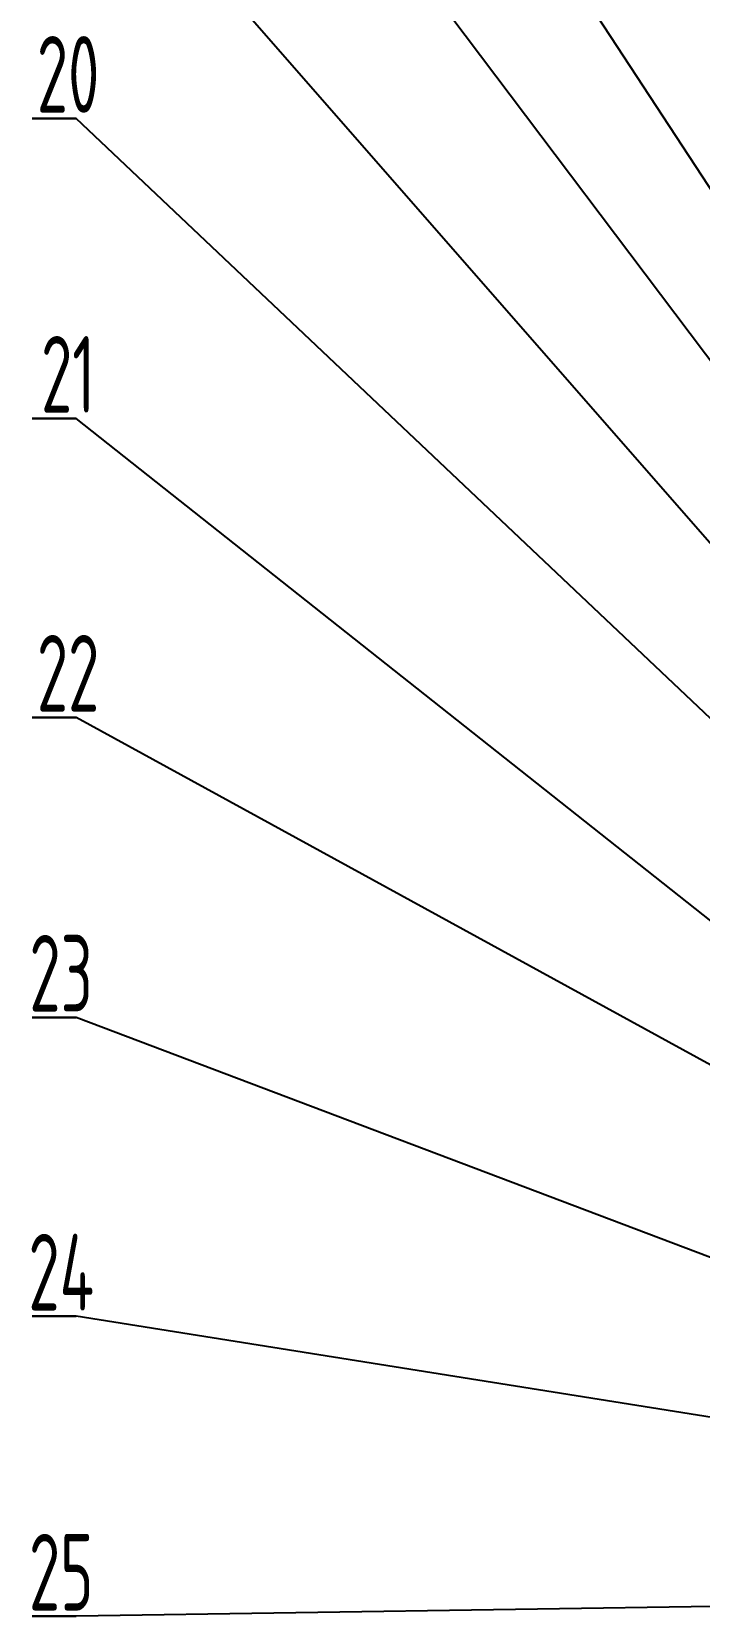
# Model space of a CAD drawing. Header units: millimetres. Extents: x 0 to 2406, y -938 to 757.
# Drawn here: x 422.4 to 474.7, y 230.3 to 354.3 of the extents above; entities that cross this region are included whole.
import ezdxf

# ---------------------------------------------------------------- set-up
doc = ezdxf.new("R2010")
doc.units = ezdxf.units.MM
doc.layers.add('10', color=7, linetype='Continuous')
doc.styles.add('SLDTEXTSTYLE2', font='TXT', dxfattribs={"width": 0.7})
doc.dimstyles.new('SLDDIMSTYLE4', dxfattribs={"dimtxt": 0.18, "dimasz": 4.08, "dimexe": 0, "dimexo": 0.0625, "dimgap": 0, "dimtad": 0, "dimtih": 1, "dimtoh": 1, "dimdec": 0, "dimrnd": 1e-09, "dimzin": 0, "dimdsep": 46, "dimtxsty": 'Standard', "dimsah": 1, "dimcen": 0.09, "dimadec": 0, "dimazin": 0, "dimtfac": 4.08, "dimtdec": 0, "dimtofl": 0, "dimtmove": 0, "dimatfit": 3, "dimfxl": 1, "dimfrac": 2, "dimtolj": 1, "dimtzin": 0, "dimarcsym": 0})

# ---------------------------------------------------------------- blocks, each defined once
blk = doc.blocks.new('SW_NOTE_0_21')
at = {"layer": '10', "color": 0}
for p, q in [((-3.46, 0), (0, 0)), ((0, 0), (-3.46, 0)), ((-3.46, 0), (0, 0)), ((0, 0), (-3.46, 0)), ((-3.46, 0), (0, 0)), ((0, 0), (-3.46, 0))]:
    blk.add_line(p, q, dxfattribs=at)
at = {"layer": '10', "color": 0, "insert": (-0.64, 6.45), "char_height": 6, "attachment_point": 2, "style": 'SLDTEXTSTYLE2'}
blk.add_mtext('{\\Fgbenor|c134;20}', dxfattribs=at)
blk = doc.blocks.new('SW_NOTE_0_23')
at = {"layer": '10', "color": 0}
for p, q in [((-3.46, 0), (0, 0)), ((0, 0), (-3.46, 0)), ((-3.46, 0), (0, 0)), ((0, 0), (-3.46, 0)), ((-3.46, 0), (0, 0)), ((0, 0), (-3.46, 0))]:
    blk.add_line(p, q, dxfattribs=at)
at = {"layer": '10', "color": 0, "insert": (-0.64, 6.45), "char_height": 6, "attachment_point": 2, "style": 'SLDTEXTSTYLE2'}
blk.add_mtext('{\\Fgbenor|c134;21}', dxfattribs=at)
blk = doc.blocks.new('SW_NOTE_0_24')
at = {"layer": '10', "color": 0}
for p, q in [((-3.46, 0), (0, 0)), ((0, 0), (-3.46, 0)), ((-3.46, 0), (0, 0)), ((0, 0), (-3.46, 0)), ((-3.46, 0), (0, 0)), ((0, 0), (-3.46, 0))]:
    blk.add_line(p, q, dxfattribs=at)
at = {"layer": '10', "color": 0, "insert": (-0.64, 6.45), "char_height": 6, "attachment_point": 2, "style": 'SLDTEXTSTYLE2'}
blk.add_mtext('{\\Fgbenor|c134;22}', dxfattribs=at)
blk = doc.blocks.new('SW_NOTE_0_25')
at = {"layer": '10', "color": 0}
for p, q in [((-3.46, 0), (0, 0)), ((0, 0), (-3.46, 0)), ((-3.46, 0), (0, 0)), ((0, 0), (-3.46, 0)), ((-3.46, 0), (0, 0)), ((0, 0), (-3.46, 0))]:
    blk.add_line(p, q, dxfattribs=at)
at = {"layer": '10', "color": 0, "insert": (-1.19, 6.45), "char_height": 6, "attachment_point": 2, "style": 'SLDTEXTSTYLE2'}
blk.add_mtext('{\\Fgbenor|c134;23}', dxfattribs=at)
blk = doc.blocks.new('SW_NOTE_0_26')
at = {"layer": '10', "color": 0}
for p, q in [((-3.46, 0), (0, 0)), ((0, 0), (-3.46, 0)), ((-3.46, 0), (0, 0)), ((0, 0), (-3.46, 0)), ((-3.46, 0), (0, 0)), ((0, 0), (-3.46, 0))]:
    blk.add_line(p, q, dxfattribs=at)
at = {"layer": '10', "color": 0, "insert": (-1.18, 6.45), "char_height": 6, "attachment_point": 2, "style": 'SLDTEXTSTYLE2'}
blk.add_mtext('{\\Fgbenor|c134;24}', dxfattribs=at)
blk = doc.blocks.new('SW_NOTE_0_27')
at = {"layer": '10', "color": 0}
for p, q in [((-3.46, 0), (0, 0)), ((0, 0), (-3.46, 0)), ((-3.46, 0), (0, 0)), ((0, 0), (-3.46, 0)), ((-3.46, 0), (0, 0)), ((0, 0), (-3.46, 0))]:
    blk.add_line(p, q, dxfattribs=at)
at = {"layer": '10', "color": 0, "insert": (-1.18, 6.45), "char_height": 6, "attachment_point": 2, "style": 'SLDTEXTSTYLE2'}
blk.add_mtext('{\\Fgbenor|c134;25}', dxfattribs=at)

msp = doc.modelspace()

# ---------------------------------------------------------------- block references
at = {"layer": '10'}
for name, p in [('SW_NOTE_0_21', (425.8557216, 347.5288303)), ('SW_NOTE_0_23', (425.8557216, 324.0527183)), ('SW_NOTE_0_24', (425.8557216, 300.6589786)), ('SW_NOTE_0_25', (425.8557216, 277.1828666)), ('SW_NOTE_0_26', (425.8557216, 253.7891269)), ('SW_NOTE_0_27', (425.8557216, 230.3130148))]:
    msp.add_blockref(name, p, dxfattribs=at)

# ---------------------------------------------------------------- leaders
for points in [[(546.1520353, 233.438367), (425.8557216, 441.3509061)], [(540.6789613, 242.538367), (425.8557216, 417.8747941)], [(511.8389683, 280.438367), (425.8557216, 394.398682)], [(541.4030225, 238.9909209), (425.8557216, 371.0049423)], [(539.7149293, 233.938367), (425.8557216, 324.0527183)], [(508.3951303, 255.438367), (425.8557216, 300.6589786)], [(535.3352059, 235.738367), (425.8557216, 277.1828666)], [(507.8516114, 240.738367), (425.8557216, 253.7891269)], [(517.3562196, 231.738367), (425.8557216, 230.3130148)]]:
    msp.add_leader(points, dimstyle='SLDDIMSTYLE4', dxfattribs=at)
at = {"layer": '10', "lineweight": 25}
msp.add_leader([(541.2196668, 238.438367), (425.8557216, 347.5288303)], dimstyle='SLDDIMSTYLE4', dxfattribs=at)

doc.saveas('drawing.dxf')
